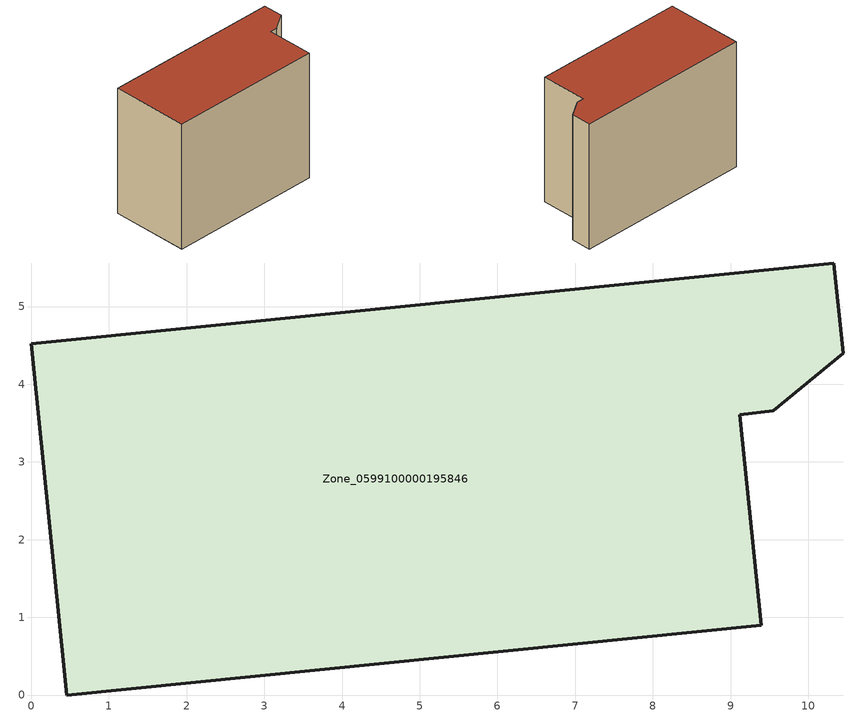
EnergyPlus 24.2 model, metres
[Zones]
Zone_0599100000195846
 floor ground (C_G): 9.55,3.66 9.12,3.61 9.4,0.9 0.46,0 0,4.52 10.33,5.56 10.45,4.4 z0
 wall outside (C_F): 0.46,0 9.4,0.9 9.12,3.61 9.55,3.66 10.45,4.4 10.33,5.56 0,4.52 0.46,0 z0:7.5
 roof outside (C_R): 9.12,3.61 9.55,3.66 10.45,4.4 10.33,5.56 0,4.52 0.46,0 9.4,0.9 z7.5
[BUILDING]
Pand.0599100000195846: North Axis=0; Terrain=City; Loads Convergence Tolerance Value=0.04; Temperature Convergence Tolerance Value=0.4; Solar Distribution=FullExterior; Maximum Number of Warmup Days=25; Minimum Number of Warmup Days=1
[Site:Location]
Rotterdam.The.Hague.AP_ZH_NLD Design_Conditions: Latitude=51.96; Longitude=4.45; Time Zone=1; Elevation=-4.5
[SITE:GROUNDTEMPERATURE:BUILDINGSURFACE]
18, 18, 18, 18, 18, 18, 18, 18, 18, 18, 18, 18
[MATERIAL] Thermal Absorptance=0.9; Solar Absorptance=0.7; Visible Absorptance=0.7
Name | Roughness | Thickness | Conductivity | Density | Specific Heat
G.TI.1946 | MediumSmooth | 0.15 | 1 | 540 | 1210
F.TI.1946 | Rough | 0.3 | 0.857143 | 1920 | 840
R.TI.1946 | MediumRough | 0.2 | 0.1 | 1500 | 1000
[CONSTRUCTION]
C_G: G.TI.1946
C_F: F.TI.1946
C_R: R.TI.1946
[ZONE]
Zone_0599100000195846: Type=1; Multiplier=1; Ceiling Height=Autocalculate; Volume=Autocalculate; Floor Area=autocalculate; Part of Total Floor Area=Yes
[ZONEINFILTRATION:DESIGNFLOWRATE]
Infil_Zone_0599100000195846: Zone or ZoneList or Space or SpaceList=Zone_0599100000195846; Schedule=AlwaysOn; Design Flow Rate Calculation Method=Flow/Area; Flow Rate per Floor Area=0.003; Constant Term Coefficient=1; Temperature Term Coefficient=0; Velocity Term Coefficient=0; Velocity Squared Term Coefficient=0
[HVACTEMPLATE:ZONE:IDEALLOADSAIRSYSTEM]
Zone_0599100000195846: Maximum Heating Supply Air Temperature=50; Minimum Cooling Supply Air Temperature=13; Maximum Heating Supply Air Humidity Ratio=0.0156; Minimum Cooling Supply Air Humidity Ratio=0.0077; Heating Limit=NoLimit; Cooling Limit=NoLimit; Dehumidification Control Type=ConstantSensibleHeatRatio; Cooling Sensible Heat Ratio=0.7; Dehumidification Setpoint=60; Humidification Control Type=None; Humidification Setpoint=30; Outdoor Air Method=None; Outdoor Air Flow Rate per Person=0.00944; Outdoor Air Flow Rate per Zone Floor Area=0; Outdoor Air Flow Rate per Zone=0; Demand Controlled Ventilation Type=None; Outdoor Air Economizer Type=NoEconomizer; Heat Recovery Type=None; Sensible Heat Recovery Effectiveness=0.7; Latent Heat Recovery Effectiveness=0.65
[ZONECONTROL:THERMOSTAT]
ThermostatControl_Zone_0599100000195846: Zone or ZoneList=Zone_0599100000195846; Control Type Schedule=DualSetpointControlType; Control 1=Thermostat_Zone_0599100000195846; Temperature Difference Between Cutout And Setpoint=0
[THERMOSTATSETPOINT:DUALSETPOINT]
Thermostat_Zone_0599100000195846: Heating Setpoint Temperature Schedule=HeatingSetpoint_Zone_0599100000195846; Cooling Setpoint Temperature Schedule=CoolingSetpoint_Zone_0599100000195846
[SCHEDULE:COMPACT]
HeatingSetpoint_Zone_0599100000195846: Through: 12/31, For: AllDays, Until: 24:00, 21
CoolingSetpoint_Zone_0599100000195846: Through: 12/31, For: AllDays, Until: 24:00, 24
DualSetpointControlType: Through: 12/31, For: AllDays, Until: 24:00, 4
AlwaysOn: Through: 12/31, For: AllDays, Until: 24:00, 1
